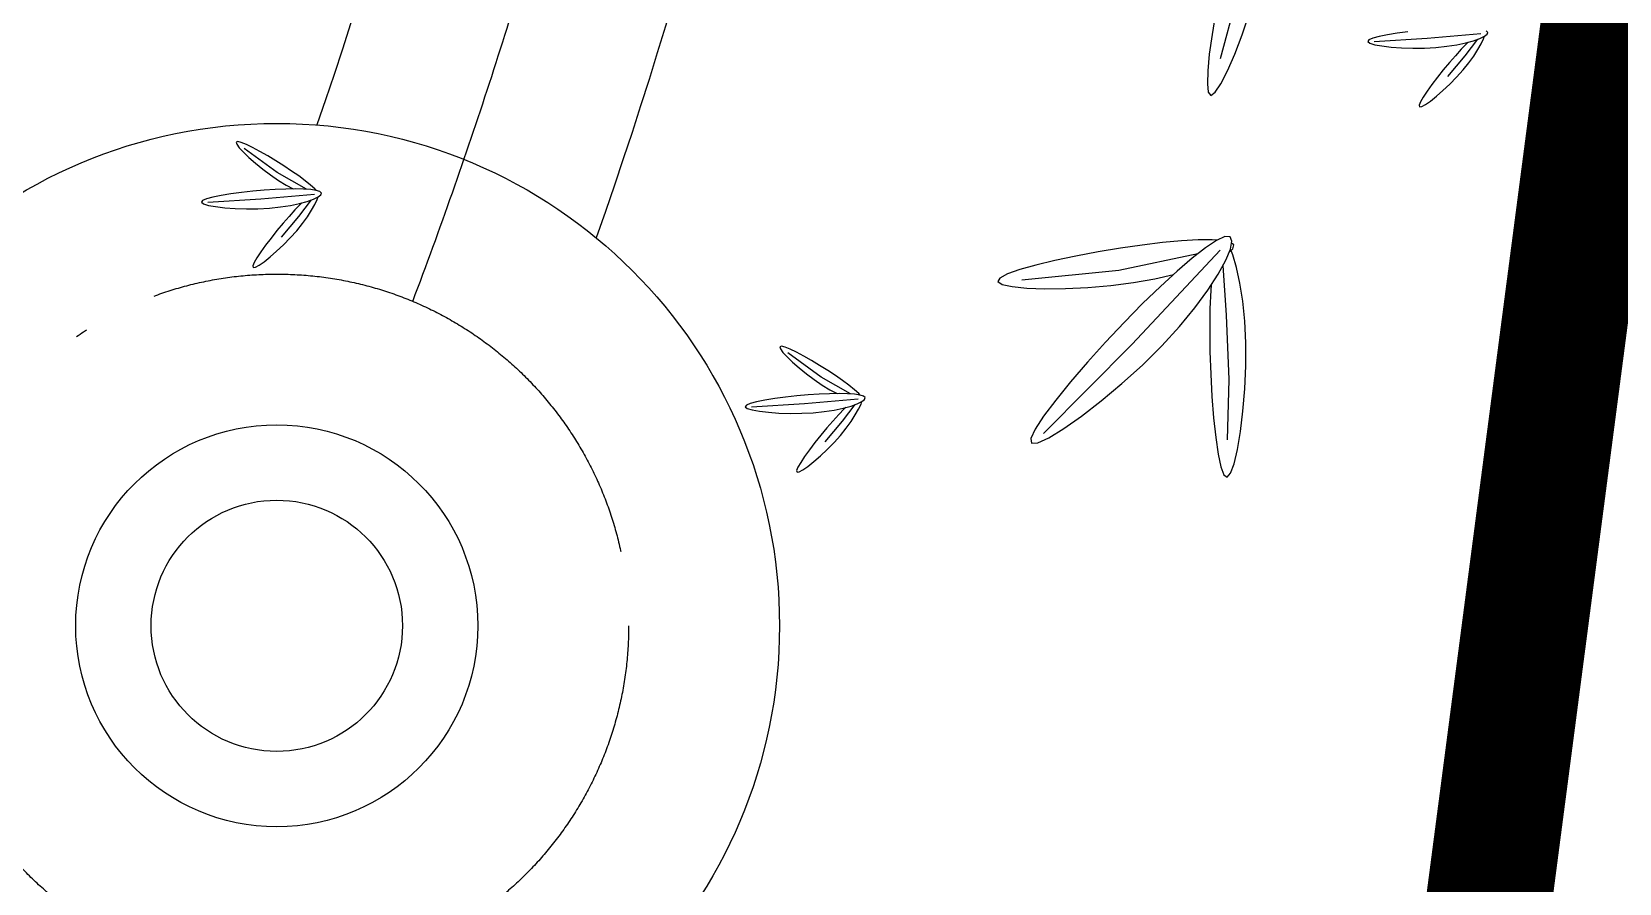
# Model space of a CAD drawing. Extents: x 302512 to 1034855, y -184136 to 410364.
# Drawn here: x 632295 to 638611, y 140721 to 144111 of the extents above; entities that cross this region are included whole.
import ezdxf

# ---------------------------------------------------------------- set-up
doc = ezdxf.new("R2010")
doc.units = 0
doc.header["$MEASUREMENT"] = 0
doc.linetypes.add('ACAD_ISO04W100', pattern=[30.5, 24, -3, 0.5, -3])
doc.linetypes.add('DASHED2', pattern=[0.375, 0.25, -0.125])
for name, color, linetype in [('F', 5, 'Continuous'), ('PUB_TEXT', 7, 'Continuous'), ('STAIR', 2, 'Continuous'), ('坐椅', 7, 'Continuous'), ('树', 80, 'Continuous'), ('红线', 20, 'Continuous'), ('绿化', 97, 'Continuous'), ('绿地', 3, 'Continuous')]:
    doc.layers.add(name, color=color, linetype=linetype)
doc.styles.add('DIM_FONT', font='SIMPLEX.shx', dxfattribs={"width": 0.8})

# ---------------------------------------------------------------- blocks, each defined once
blk = doc.blocks.new('_F43BVI')
at = {"layer": '绿地'}
for p, q in [((0.9986, 0.5143), (0.9783, 0.4261)), ((1.008, 0.516), (1.0045, 0.5187)), ((1.0057, 0.5062), (1.0253, 0.4771)), ((1.0148, 0.5096), (1.008, 0.516)), ((1.0224, 0.5014), (1.0148, 0.5096)), ((1.0054, 0.4899), (1.007, 0.4868)), ((1.007, 0.4868), (1.0132, 0.4751)), ((1.0305, 0.4914), (1.0224, 0.5014)), ((1.0388, 0.4799), (1.0305, 0.4914)), ((1.0471, 0.4671), (1.0388, 0.4799)), ((1.0132, 0.4751), (1.0204, 0.4624)), ((1.0204, 0.4624), (1.0283, 0.4492)), ((1.0253, 0.4771), (1.0496, 0.4388)), ((1.0552, 0.4532), (1.0471, 0.4671)), ((1.0627, 0.4388), (1.0552, 0.4532)), ((0.9783, 0.4261), (0.956, 0.3402)), ((1.0283, 0.4492), (1.0368, 0.4357)), ((1.0368, 0.4357), (1.0455, 0.4225)), ((1.0694, 0.4245), (1.0627, 0.4388)), ((1.0455, 0.4225), (1.0541, 0.41)), ((1.0541, 0.41), (1.0622, 0.3989)), ((1.0752, 0.4111), (1.0694, 0.4245)), ((1.0797, 0.3992), (1.0752, 0.4111)), ((1.0827, 0.3894), (1.0797, 0.3992)), ((1.0622, 0.3989), (1.0695, 0.3896)), ((1.0695, 0.3896), (1.0757, 0.3828)), ((1.0757, 0.3828), (1.0804, 0.379)), ((1.0804, 0.379), (1.0832, 0.3787)), ((1.0839, 0.3823), (1.0827, 0.3894)), ((1.0832, 0.3787), (1.0839, 0.3823)), ((0.819, 0.1413), (0.9033, 0.0858)), ((0.8765, 0.1334), (0.8465, 0.1559)), ((0.9035, 0.1116), (0.8765, 0.1334)), ((0.9263, 0.0915), (0.9035, 0.1116)), ((0.8284, 0.1023), (0.8604, 0.0857)), ((0.8604, 0.0857), (0.8899, 0.0713)), ((0.9435, 0.0742), (0.9263, 0.0915)), ((0.8899, 0.0713), (0.9157, 0.0601)), ((0.9157, 0.0601), (0.9363, 0.0527)), ((0.954, 0.0608), (0.9435, 0.0742)), ((0.9566, 0.0524), (0.954, 0.0608)), ((0.9363, 0.0527), (0.9503, 0.0498)), ((0.9503, 0.0498), (0.9566, 0.0524)), ((1.207, 0.0113), (1.2027, 0.0085)), ((1.2124, 0.0078), (1.207, 0.0113)), ((1.2223, 0.0044), (1.2117, 0.0036)), ((1.2158, 0), (1.2124, 0.0078)), ((1.2444, 0.0038), (1.2223, 0.0044)), ((1.271, 0.0011), (1.2444, 0.0038)), ((1.3012, -0.0038), (1.271, 0.0011)), ((1.1874, -0.0207), (1.1803, -0.0432)), ((1.1907, -0.0126), (1.1874, -0.0207)), ((1.2083, -0.0136), (1.3121, -0.2025)), ((1.2338, -0.0168), (1.3148, -0.0373)), ((1.3343, -0.011), (1.3012, -0.0038)), ((1.3694, -0.0206), (1.3343, -0.011)), ((1.4057, -0.0325), (1.3694, -0.0206)), ((1.1803, -0.0432), (1.1732, -0.0702)), ((1.2023, -0.0509), (1.1878, -0.185)), ((1.259, -0.046), (1.2668, -0.0492)), ((1.2668, -0.0492), (1.2965, -0.0601)), ((1.3148, -0.0373), (1.4187, -0.0669)), ((1.4419, -0.0461), (1.4057, -0.0325)), ((1.4764, -0.0607), (1.4419, -0.0461)), ((1.1732, -0.0702), (1.1662, -0.1011)), ((1.2965, -0.0601), (1.3292, -0.0712)), ((1.3292, -0.0712), (1.3642, -0.0822)), ((1.4187, -0.0669), (1.5138, -0.1006)), ((1.5079, -0.0754), (1.4764, -0.0607)), ((1.5348, -0.0895), (1.5079, -0.0754)), ((1.1662, -0.1011), (1.1595, -0.135)), ((1.2198, -0.1322), (1.2225, -0.1003)), ((1.3642, -0.0822), (1.4007, -0.0927)), ((1.4007, -0.0927), (1.4371, -0.1024)), ((1.4371, -0.1024), (1.4722, -0.1109)), ((1.5556, -0.1022), (1.5348, -0.0895)), ((1.569, -0.1127), (1.5556, -0.1022)), ((1.2149, -0.1683), (1.2198, -0.1322)), ((1.4722, -0.1109), (1.5043, -0.1178)), ((1.5043, -0.1178), (1.532, -0.1226)), ((1.532, -0.1226), (1.5537, -0.1248)), ((1.5537, -0.1248), (1.5681, -0.1242)), ((1.5681, -0.1242), (1.5735, -0.1202)), ((1.5735, -0.1202), (1.569, -0.1127)), ((1.1595, -0.135), (1.1532, -0.1712)), ((1.1532, -0.1712), (1.1475, -0.2087)), ((1.1878, -0.185), (1.1527, -0.3448)), ((1.2079, -0.2058), (1.2149, -0.1683)), ((1.1475, -0.2087), (1.1426, -0.2461)), ((1.1991, -0.2435), (1.2079, -0.2058)), ((1.3121, -0.2025), (1.4087, -0.3903)), ((1.1426, -0.2461), (1.1388, -0.282)), ((1.1891, -0.2796), (1.1991, -0.2435)), ((1.1388, -0.282), (1.1361, -0.3147)), ((1.1786, -0.3127), (1.1891, -0.2796)), ((1.1361, -0.3147), (1.135, -0.3427)), ((1.1681, -0.3412), (1.1786, -0.3127)), ((1.135, -0.3427), (1.1356, -0.3646)), ((1.1583, -0.3635), (1.1681, -0.3412)), ((1.1356, -0.3646), (1.1381, -0.3788)), ((1.1496, -0.3782), (1.1583, -0.3635)), ((1.1381, -0.3788), (1.1427, -0.3836)), ((1.1427, -0.3836), (1.1496, -0.3782)), ((1.249, -0.6635), (1.2405, -0.6685)), ((1.2523, -0.6619), (1.249, -0.6635)), ((1.267, -0.6654), (1.2634, -0.6627)), ((1.2083, -0.6915), (1.1962, -0.7011)), ((1.2452, -0.6771), (1.2032, -0.7151)), ((1.2199, -0.6827), (1.2083, -0.6915)), ((1.2307, -0.675), (1.2199, -0.6827)), ((1.2405, -0.6685), (1.2307, -0.675)), ((1.2576, -0.6671), (1.2373, -0.7553)), ((1.2644, -0.6915), (1.2659, -0.6946)), ((1.2646, -0.6753), (1.2843, -0.7043)), ((1.2737, -0.6718), (1.267, -0.6654)), ((1.2813, -0.6801), (1.2737, -0.6718)), ((1.2894, -0.69), (1.2813, -0.6801)), ((1.2977, -0.7015), (1.2894, -0.69)), ((1.2032, -0.7151), (1.1475, -0.7553)), ((1.1839, -0.7112), (1.1719, -0.7216)), ((1.1962, -0.7011), (1.1839, -0.7112)), ((1.2037, -0.7272), (1.2164, -0.7174)), ((1.2164, -0.7174), (1.228, -0.7075)), ((1.228, -0.7075), (1.2378, -0.6982)), ((1.2659, -0.6946), (1.2722, -0.7063)), ((1.2722, -0.7063), (1.2793, -0.719)), ((1.2843, -0.7043), (1.3086, -0.7426)), ((1.3061, -0.7143), (1.2977, -0.7015)), ((1.3141, -0.7282), (1.3061, -0.7143)), ((1.1507, -0.7413), (1.1425, -0.7497)), ((1.1607, -0.7317), (1.1507, -0.7413)), ((1.1719, -0.7216), (1.1607, -0.7317)), ((1.1771, -0.7451), (1.1904, -0.7365)), ((1.1904, -0.7365), (1.2037, -0.7272)), ((1.2793, -0.719), (1.2872, -0.7322)), ((1.2872, -0.7322), (1.2957, -0.7457)), ((1.3216, -0.7426), (1.3141, -0.7282)), ((1.3284, -0.7569), (1.3216, -0.7426)), ((1.1366, -0.7568), (1.1334, -0.7619)), ((1.1334, -0.7619), (1.1335, -0.7647)), ((1.1335, -0.7647), (1.1372, -0.7649)), ((1.1425, -0.7497), (1.1366, -0.7568)), ((1.1372, -0.7649), (1.144, -0.7628)), ((1.144, -0.7628), (1.1533, -0.7585)), ((1.1533, -0.7585), (1.1646, -0.7525)), ((1.1646, -0.7525), (1.1771, -0.7451)), ((1.2373, -0.7553), (1.215, -0.8412)), ((1.2957, -0.7457), (1.3044, -0.759)), ((1.3044, -0.759), (1.313, -0.7714)), ((1.3341, -0.7703), (1.3284, -0.7569)), ((1.3386, -0.7822), (1.3341, -0.7703)), ((1.313, -0.7714), (1.3212, -0.7825)), ((1.3212, -0.7825), (1.3285, -0.7918)), ((1.3285, -0.7918), (1.3347, -0.7986)), ((1.3416, -0.792), (1.3386, -0.7822)), ((1.3429, -0.7991), (1.3416, -0.792)), ((1.3347, -0.7986), (1.3393, -0.8024)), ((1.3393, -0.8024), (1.3422, -0.8027)), ((1.3422, -0.8027), (1.3429, -0.7991)), ((0.6222, -1.4349), (0.6114, -1.4426)), ((0.632, -1.4284), (0.6222, -1.4349)), ((0.649, -1.427), (0.6287, -1.5152)), ((0.6405, -1.4234), (0.632, -1.4284)), ((0.6438, -1.4218), (0.6405, -1.4234)), ((0.6585, -1.4253), (0.6549, -1.4226)), ((0.6561, -1.4352), (0.6758, -1.4642)), ((0.6652, -1.4317), (0.6585, -1.4253)), ((0.6728, -1.4399), (0.6652, -1.4317)), ((0.5877, -1.461), (0.5754, -1.4711)), ((0.5998, -1.4514), (0.5877, -1.461)), ((0.6367, -1.437), (0.5947, -1.475)), ((0.6114, -1.4426), (0.5998, -1.4514)), ((0.6195, -1.4674), (0.6292, -1.4581)), ((0.6559, -1.4514), (0.6574, -1.4545)), ((0.6574, -1.4545), (0.6636, -1.4662)), ((0.6809, -1.4499), (0.6728, -1.4399)), ((0.6892, -1.4614), (0.6809, -1.4499)), ((0.6976, -1.4742), (0.6892, -1.4614)), ((0.5947, -1.475), (0.539, -1.5152)), ((0.5634, -1.4815), (0.5522, -1.4916)), ((0.5754, -1.4711), (0.5634, -1.4815)), ((0.5818, -1.4964), (0.5951, -1.4871)), ((0.5951, -1.4871), (0.6079, -1.4773)), ((0.6079, -1.4773), (0.6195, -1.4674)), ((0.6636, -1.4662), (0.6708, -1.4789)), ((0.6708, -1.4789), (0.6787, -1.4921)), ((0.6758, -1.4642), (0.7, -1.5025)), ((0.7056, -1.4881), (0.6976, -1.4742)), ((0.7131, -1.5025), (0.7056, -1.4881)), ((0.534, -1.5096), (0.5281, -1.5167)), ((0.5422, -1.5012), (0.534, -1.5096)), ((0.5522, -1.4916), (0.5422, -1.5012)), ((0.5448, -1.5184), (0.5561, -1.5124)), ((0.5561, -1.5124), (0.5686, -1.505)), ((0.5686, -1.505), (0.5818, -1.4964)), ((0.6287, -1.5152), (0.6065, -1.6011)), ((0.6787, -1.4921), (0.6872, -1.5056)), ((0.6872, -1.5056), (0.6959, -1.5188)), ((0.7199, -1.5168), (0.7131, -1.5025)), ((0.5281, -1.5167), (0.5249, -1.5218)), ((0.5249, -1.5218), (0.525, -1.5246)), ((0.525, -1.5246), (0.5287, -1.5248)), ((0.5287, -1.5248), (0.5355, -1.5227)), ((0.5355, -1.5227), (0.5448, -1.5184)), ((0.6959, -1.5188), (0.7045, -1.5313)), ((0.7045, -1.5313), (0.7126, -1.5424)), ((0.7126, -1.5424), (0.72, -1.5517)), ((0.7256, -1.5302), (0.7199, -1.5168)), ((0.7301, -1.5421), (0.7256, -1.5302)), ((0.7331, -1.5519), (0.7301, -1.5421)), ((0.72, -1.5517), (0.7261, -1.5585)), ((0.7261, -1.5585), (0.7308, -1.5623)), ((0.7308, -1.5623), (0.7336, -1.5626)), ((0.7343, -1.559), (0.7331, -1.5519)), ((0.7336, -1.5626), (0.7343, -1.559))]:
    blk.add_line(p, q, dxfattribs=at)
blk.add_lwpolyline([(0.9576, 0.3993), (0.9543, 0.3814), (0.9517, 0.365), (0.95, 0.351), (0.9495, 0.34), (0.9502, 0.3328), (0.9523, 0.3302), (0.956, 0.3326), (0.9609, 0.3396), (0.9667, 0.3505), (0.9731, 0.3644), (0.9797, 0.3806), (0.9861, 0.3984), (0.992, 0.4169), (0.997, 0.4356), (1.0009, 0.4535), (1.0036, 0.4703), (1.0052, 0.4857), (1.0059, 0.4991), (1.0056, 0.5102), (1.0045, 0.5187), (1.0026, 0.5241), (1, 0.5261), (0.9968, 0.5243)], dxfattribs=at)
for points in [[(1.2734, -0.2037), (1.2953, -0.2437), (1.3179, -0.283), (1.3403, -0.32), (1.3616, -0.3531), (1.3809, -0.3807), (1.3974, -0.4012), (1.41, -0.4128), (1.418, -0.4141), (1.4206, -0.4039), (1.4182, -0.3836), (1.4114, -0.3551), (1.4007, -0.3203), (1.3866, -0.2811), (1.3698, -0.2394), (1.3508, -0.197), (1.3303, -0.156), (1.3087, -0.118), (1.2868, -0.0838), (1.2655, -0.054), (1.2453, -0.0291), (1.2271, -0.0097), (1.2117, 0.0036), (1.1998, 0.0102), (1.192, 0.0095), (1.1891, 0.0013), (1.1908, -0.0139), (1.1967, -0.0353), (1.2062, -0.0619), (1.2191, -0.0929), (1.2349, -0.1274), (1.2531, -0.1646)], [(1.2248, -0.7449), (1.2205, -0.7635), (1.2165, -0.7821), (1.2132, -0.8), (1.2106, -0.8164), (1.209, -0.8304), (1.2084, -0.8414), (1.2091, -0.8486), (1.2112, -0.8513), (1.2149, -0.8488), (1.2198, -0.8418), (1.2257, -0.8309), (1.232, -0.817), (1.2386, -0.8008), (1.245, -0.783), (1.2509, -0.7645), (1.2559, -0.7459), (1.2598, -0.7279), (1.2625, -0.7111), (1.2642, -0.6957), (1.2648, -0.6823), (1.2645, -0.6712), (1.2634, -0.6627), (1.2615, -0.6573), (1.2589, -0.6553), (1.2557, -0.6571), (1.252, -0.6623), (1.2478, -0.6706), (1.2434, -0.6817), (1.2388, -0.695), (1.2341, -0.7102), (1.2294, -0.727)], [(0.6163, -1.5048), (0.6119, -1.5234), (0.608, -1.542), (0.6047, -1.5599), (0.6021, -1.5763), (0.6004, -1.5903), (0.5999, -1.6013), (0.6006, -1.6085), (0.6027, -1.6111), (0.6064, -1.6087), (0.6113, -1.6017), (0.6171, -1.5908), (0.6235, -1.5769), (0.6301, -1.5607), (0.6365, -1.5429), (0.6424, -1.5244), (0.6474, -1.5058), (0.6513, -1.4878), (0.654, -1.471), (0.6557, -1.4556), (0.6563, -1.4422), (0.656, -1.4311), (0.6549, -1.4226), (0.653, -1.4172), (0.6504, -1.4152), (0.6472, -1.417), (0.6435, -1.4222), (0.6393, -1.4305), (0.6349, -1.4415), (0.6302, -1.4549), (0.6255, -1.4701), (0.6208, -1.4869)]]:
    blk.add_lwpolyline(points, close=True, dxfattribs=at)
at = {"style": 'DIM_FONT', "width": 0.7, "flags": 9}
for tag in ['YSIZE', 'XSIZE']:
    blk.add_attdef(tag, (0, 0), '', height=0.5, dxfattribs=at)
blk = doc.blocks.new('ZU')
at = {"layer": '绿地', "xscale": 1.5, "yscale": 1.5, "zscale": 0.001, "rotation": 260.5308552460376}
blk.add_blockref('_F43BVI', (-0.8522, 0.1655), dxfattribs=at)
blk = doc.blocks.new('A$C0B5A7686')
at = {"layer": '树', "linetype": 'ByBlock', "xscale": 640, "yscale": 640, "zscale": 640, "rotation": 151.15692544915}
blk.add_blockref('ZU', (642.8, 1492.6), dxfattribs=at)
blk = doc.blocks.new('A$C750B0621')
at = {"layer": '树'}
blk.add_blockref('A$C0B5A7686', (0, 0), dxfattribs=at)
blk = doc.blocks.new('A$C5AB93D8E')
at = {"layer": '绿化', "xscale": 0.8, "yscale": 0.8, "zscale": 0.8}
blk.add_blockref('A$C750B0621', (0, 0), dxfattribs=at)
blk = doc.blocks.new('A$C68DB62A4')
at = {"layer": '绿化', "rotation": 236.3690562220917}
blk.add_blockref('A$C5AB93D8E', (801.7, 2393.5), dxfattribs=at)
blk = doc.blocks.new('_F37GYG')
at = {"layer": '绿化', "linetype": 'ByBlock', "xscale": 0.2867748092958204, "yscale": 0.2867748092958204, "zscale": 0.2867748092958204}
blk.add_blockref('A$C68DB62A4', (-306.06, -300.5), dxfattribs=at)
at = {"style": 'DIM_FONT', "width": 0.8, "flags": 9}
for tag in ['YSIZE', 'XSIZE']:
    blk.add_attdef(tag, (0, 0), '', height=0.5, dxfattribs=at)

msp = doc.modelspace()

# ---------------------------------------------------------------- linework, layer by layer
at = {"layer": 'F'}
for points in [[(634459.7, 150409.5, -0.090004), (633429.7, 143739.5, -0.090004)], [(635689.7, 150239.4, -0.086868), (634541.4, 143289.9, -0.086868)]]:
    msp.add_lwpolyline(points, format="xyb", dxfattribs=at)
msp.add_circle((633270.1, 141745.9), 2000, dxfattribs=at)
at = {"layer": 'PUB_TEXT', "linetype": 'DASHED2', "ltscale": 11501}
msp.add_lwpolyline([(604461.6, 30528.5, 500, 500, 0), (605476.8, 35172.6, 500, 500, 0), (597776.8, 37952.6, 500, 500, 0), (583760.3, 45744.2, 500, 500, 0), (588676.8, 75312.6, 500, 500, 0), (624086.8, 81442.6, 500, 500, 0), (623206.8, 89712.6, 500, 500, 0), (621576.8, 90242.6, 500, 500, 0), (632196.8, 129822.6, 500, 500, 0), (637236.8, 134102.6, 500, 500, 0), (638996.8, 147562.6, 500, 500, 0), (679156.8, 151272.6, 500, 500, 0)], format="xyseb", dxfattribs=at)
at = {"layer": 'STAIR'}
for radius in [800, 500]:
    msp.add_circle((633270.1, 141745.9), radius, dxfattribs=at)
at = {"layer": '红线', "linetype": 'ACAD_ISO04W100', "ltscale": 100}
msp.add_lwpolyline([(635089.7, 150233.7, -0.092971), (633810.9, 143037.2, -0.085337)], format="xyb", dxfattribs=at)
msp.add_circle((633270.1, 141745.9), 1400, dxfattribs=at)

# ---------------------------------------------------------------- block references
at = {"layer": '坐椅', "xscale": 10.78272, "yscale": 10.78272, "zscale": 10.78272}
msp.add_blockref('_F37GYG', (636109.4, 145577.9), dxfattribs=at)

doc.saveas('drawing.dxf')
